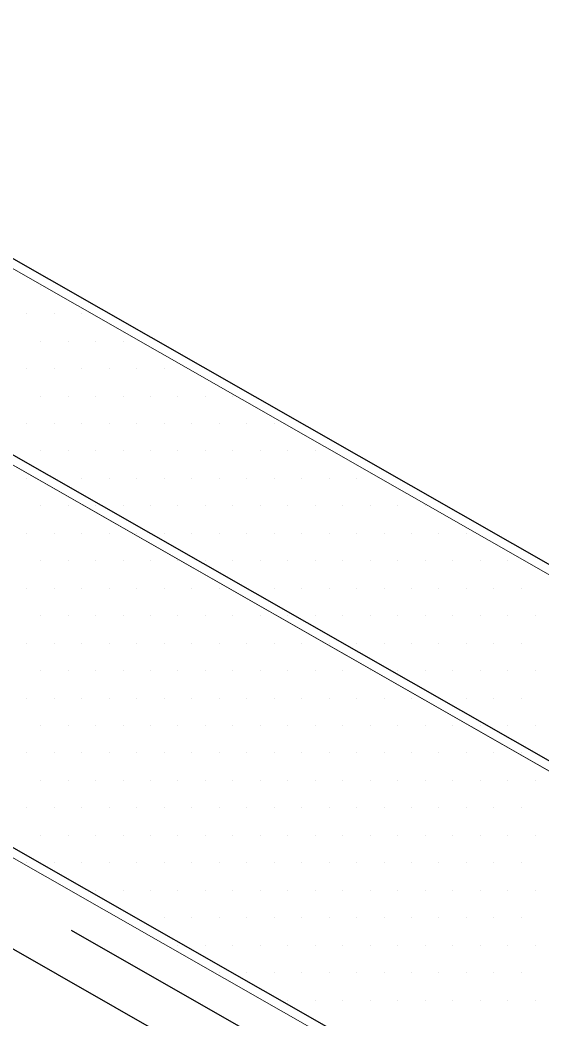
# Model space of a CAD drawing. Extents: x -1140 to 5605, y -816 to 2382.
# Drawn here: x -546.76 to -521.1, y 335.73 to 384.86 of the extents above; entities that cross this region are included whole.
import ezdxf

# ---------------------------------------------------------------- set-up
doc = ezdxf.new("R2010")
doc.units = 0
doc.header["$MEASUREMENT"] = 0
doc.linetypes.add('AI-Linetype-54', pattern=[27.008151, 18.005434, -9.002717])
for name, color, linetype, lineweight in [('.ATI-HATCH', 7, 'Continuous', 0), ('G-ANNO-TTLB', 7, 'Continuous', 0), ('TYVEK', 7, 'Continuous', 0)]:
    doc.layers.add(name, color=color, linetype=linetype, lineweight=lineweight)

# ---------------------------------------------------------------- blocks, each defined once
blk = doc.blocks.new('Block_22')
at = {"layer": '.ATI-HATCH'}
for points, knots in [([(-564.177, 382.372), (-564.177, 382.372), (-572.578, 377.512), (-572.578, 377.512), (-572.578, 377.512), (-500.137, 336.146), (-500.137, 336.146), (-500.137, 336.146), (-499.417, 345.393), (-499.417, 345.393), (-499.417, 345.393), (-564.177, 382.372), (-564.177, 382.372)], [0, 0, 0, 0, 1, 1, 1, 2, 2, 2, 3, 3, 3, 4, 4, 4, 4]), ([(-572.578, 377.512), (-572.578, 377.512), (-580.979, 372.652), (-580.979, 372.652), (-580.979, 372.652), (-589.38, 367.791), (-589.38, 367.791), (-589.38, 367.791), (-454.944, 291.025), (-454.944, 291.025), (-454.944, 291.025), (-438.142, 300.746), (-438.142, 300.746), (-438.142, 300.746), (-572.578, 377.512), (-572.578, 377.512)], [0, 0, 0, 0, 1, 1, 1, 2, 2, 2, 3, 3, 3, 4, 4, 4, 5, 5, 5, 5])]:
    blk.add_open_spline(points, degree=3, knots=knots, dxfattribs=at)
at = {"layer": '.ATI-HATCH', "color": 8, "lineweight": 0, "true_color": 0x808080}
for points in [[(-545.747, 371.768), (-545.747, 371.768), (-545.747, 371.768), (-545.747, 371.768)], [(-546.422, 370.418), (-546.422, 370.418), (-546.422, 370.418), (-546.422, 370.418)], [(-545.071, 370.418), (-545.071, 370.418), (-545.071, 370.418), (-545.071, 370.418)], [(-543.721, 370.418), (-543.721, 370.418), (-543.721, 370.418), (-543.721, 370.418)], [(-545.747, 369.067), (-545.747, 369.067), (-545.747, 369.067), (-545.747, 369.067)], [(-544.396, 369.067), (-544.396, 369.067), (-544.396, 369.067), (-544.396, 369.067)], [(-543.046, 369.067), (-543.046, 369.067), (-543.046, 369.067), (-543.046, 369.067)], [(-541.695, 369.067), (-541.695, 369.067), (-541.695, 369.067), (-541.695, 369.067)], [(-546.422, 367.717), (-546.422, 367.717), (-546.422, 367.717), (-546.422, 367.717)], [(-545.071, 367.717), (-545.071, 367.717), (-545.071, 367.717), (-545.071, 367.717)], [(-543.721, 367.717), (-543.721, 367.717), (-543.721, 367.717), (-543.721, 367.717)], [(-542.371, 367.717), (-542.371, 367.717), (-542.371, 367.717), (-542.371, 367.717)], [(-541.02, 367.717), (-541.02, 367.717), (-541.02, 367.717), (-541.02, 367.717)], [(-539.67, 367.717), (-539.67, 367.717), (-539.67, 367.717), (-539.67, 367.717)], [(-545.747, 366.366), (-545.747, 366.366), (-545.747, 366.366), (-545.747, 366.366)], [(-544.396, 366.366), (-544.396, 366.366), (-544.396, 366.366), (-544.396, 366.366)], [(-543.046, 366.366), (-543.046, 366.366), (-543.046, 366.366), (-543.046, 366.366)], [(-541.695, 366.366), (-541.695, 366.366), (-541.695, 366.366), (-541.695, 366.366)], [(-540.345, 366.366), (-540.345, 366.366), (-540.345, 366.366), (-540.345, 366.366)], [(-538.995, 366.366), (-538.995, 366.366), (-538.995, 366.366), (-538.995, 366.366)], [(-537.644, 366.366), (-537.644, 366.366), (-537.644, 366.366), (-537.644, 366.366)], [(-536.294, 366.366), (-536.294, 366.366), (-536.294, 366.366), (-536.294, 366.366)], [(-546.422, 365.016), (-546.422, 365.016), (-546.422, 365.016), (-546.422, 365.016)], [(-545.071, 365.016), (-545.071, 365.016), (-545.071, 365.016), (-545.071, 365.016)], [(-543.721, 365.016), (-543.721, 365.016), (-543.721, 365.016), (-543.721, 365.016)], [(-542.371, 365.016), (-542.371, 365.016), (-542.371, 365.016), (-542.371, 365.016)], [(-541.02, 365.016), (-541.02, 365.016), (-541.02, 365.016), (-541.02, 365.016)], [(-539.67, 365.016), (-539.67, 365.016), (-539.67, 365.016), (-539.67, 365.016)], [(-538.319, 365.016), (-538.319, 365.016), (-538.319, 365.016), (-538.319, 365.016)], [(-536.969, 365.016), (-536.969, 365.016), (-536.969, 365.016), (-536.969, 365.016)], [(-535.619, 365.016), (-535.619, 365.016), (-535.619, 365.016), (-535.619, 365.016)], [(-534.268, 365.016), (-534.268, 365.016), (-534.268, 365.016), (-534.268, 365.016)], [(-545.747, 363.666), (-545.747, 363.666), (-545.747, 363.666), (-545.747, 363.666)], [(-544.396, 363.666), (-544.396, 363.666), (-544.396, 363.666), (-544.396, 363.666)], [(-543.046, 363.666), (-543.046, 363.666), (-543.046, 363.666), (-543.046, 363.666)], [(-541.695, 363.666), (-541.695, 363.666), (-541.695, 363.666), (-541.695, 363.666)], [(-540.345, 363.666), (-540.345, 363.666), (-540.345, 363.666), (-540.345, 363.666)], [(-538.995, 363.666), (-538.995, 363.666), (-538.995, 363.666), (-538.995, 363.666)], [(-537.644, 363.666), (-537.644, 363.666), (-537.644, 363.666), (-537.644, 363.666)], [(-536.294, 363.666), (-536.294, 363.666), (-536.294, 363.666), (-536.294, 363.666)], [(-534.943, 363.666), (-534.943, 363.666), (-534.943, 363.666), (-534.943, 363.666)], [(-533.593, 363.666), (-533.593, 363.666), (-533.593, 363.666), (-533.593, 363.666)], [(-532.243, 363.666), (-532.243, 363.666), (-532.243, 363.666), (-532.243, 363.666)], [(-546.422, 362.315), (-546.422, 362.315), (-546.422, 362.315), (-546.422, 362.315)], [(-545.071, 362.315), (-545.071, 362.315), (-545.071, 362.315), (-545.071, 362.315)], [(-543.721, 362.315), (-543.721, 362.315), (-543.721, 362.315), (-543.721, 362.315)], [(-542.371, 362.315), (-542.371, 362.315), (-542.371, 362.315), (-542.371, 362.315)], [(-541.02, 362.315), (-541.02, 362.315), (-541.02, 362.315), (-541.02, 362.315)], [(-539.67, 362.315), (-539.67, 362.315), (-539.67, 362.315), (-539.67, 362.315)], [(-538.319, 362.315), (-538.319, 362.315), (-538.319, 362.315), (-538.319, 362.315)], [(-536.969, 362.315), (-536.969, 362.315), (-536.969, 362.315), (-536.969, 362.315)], [(-535.619, 362.315), (-535.619, 362.315), (-535.619, 362.315), (-535.619, 362.315)], [(-534.268, 362.315), (-534.268, 362.315), (-534.268, 362.315), (-534.268, 362.315)], [(-532.918, 362.315), (-532.918, 362.315), (-532.918, 362.315), (-532.918, 362.315)], [(-531.567, 362.315), (-531.567, 362.315), (-531.567, 362.315), (-531.567, 362.315)], [(-530.217, 362.315), (-530.217, 362.315), (-530.217, 362.315), (-530.217, 362.315)], [(-545.747, 360.965), (-545.747, 360.965), (-545.747, 360.965), (-545.747, 360.965)], [(-544.396, 360.965), (-544.396, 360.965), (-544.396, 360.965), (-544.396, 360.965)], [(-543.046, 360.965), (-543.046, 360.965), (-543.046, 360.965), (-543.046, 360.965)], [(-541.695, 360.965), (-541.695, 360.965), (-541.695, 360.965), (-541.695, 360.965)], [(-540.345, 360.965), (-540.345, 360.965), (-540.345, 360.965), (-540.345, 360.965)], [(-538.995, 360.965), (-538.995, 360.965), (-538.995, 360.965), (-538.995, 360.965)], [(-537.644, 360.965), (-537.644, 360.965), (-537.644, 360.965), (-537.644, 360.965)], [(-536.294, 360.965), (-536.294, 360.965), (-536.294, 360.965), (-536.294, 360.965)], [(-534.943, 360.965), (-534.943, 360.965), (-534.943, 360.965), (-534.943, 360.965)], [(-533.593, 360.965), (-533.593, 360.965), (-533.593, 360.965), (-533.593, 360.965)], [(-532.243, 360.965), (-532.243, 360.965), (-532.243, 360.965), (-532.243, 360.965)], [(-530.892, 360.965), (-530.892, 360.965), (-530.892, 360.965), (-530.892, 360.965)], [(-529.542, 360.965), (-529.542, 360.965), (-529.542, 360.965), (-529.542, 360.965)], [(-528.191, 360.965), (-528.191, 360.965), (-528.191, 360.965), (-528.191, 360.965)], [(-526.841, 360.965), (-526.841, 360.965), (-526.841, 360.965), (-526.841, 360.965)], [(-546.422, 359.614), (-546.422, 359.614), (-546.422, 359.614), (-546.422, 359.614)], [(-545.071, 359.614), (-545.071, 359.614), (-545.071, 359.614), (-545.071, 359.614)], [(-543.721, 359.614), (-543.721, 359.614), (-543.721, 359.614), (-543.721, 359.614)], [(-542.371, 359.614), (-542.371, 359.614), (-542.371, 359.614), (-542.371, 359.614)], [(-541.02, 359.614), (-541.02, 359.614), (-541.02, 359.614), (-541.02, 359.614)], [(-539.67, 359.614), (-539.67, 359.614), (-539.67, 359.614), (-539.67, 359.614)], [(-538.319, 359.614), (-538.319, 359.614), (-538.319, 359.614), (-538.319, 359.614)], [(-536.969, 359.614), (-536.969, 359.614), (-536.969, 359.614), (-536.969, 359.614)], [(-535.619, 359.614), (-535.619, 359.614), (-535.619, 359.614), (-535.619, 359.614)], [(-534.268, 359.614), (-534.268, 359.614), (-534.268, 359.614), (-534.268, 359.614)], [(-532.918, 359.614), (-532.918, 359.614), (-532.918, 359.614), (-532.918, 359.614)], [(-531.567, 359.614), (-531.567, 359.614), (-531.567, 359.614), (-531.567, 359.614)], [(-530.217, 359.614), (-530.217, 359.614), (-530.217, 359.614), (-530.217, 359.614)], [(-528.867, 359.614), (-528.867, 359.614), (-528.867, 359.614), (-528.867, 359.614)], [(-527.516, 359.614), (-527.516, 359.614), (-527.516, 359.614), (-527.516, 359.614)], [(-526.166, 359.614), (-526.166, 359.614), (-526.166, 359.614), (-526.166, 359.614)], [(-524.815, 359.614), (-524.815, 359.614), (-524.815, 359.614), (-524.815, 359.614)], [(-545.747, 358.264), (-545.747, 358.264), (-545.747, 358.264), (-545.747, 358.264)], [(-544.396, 358.264), (-544.396, 358.264), (-544.396, 358.264), (-544.396, 358.264)], [(-543.046, 358.264), (-543.046, 358.264), (-543.046, 358.264), (-543.046, 358.264)], [(-541.695, 358.264), (-541.695, 358.264), (-541.695, 358.264), (-541.695, 358.264)], [(-540.345, 358.264), (-540.345, 358.264), (-540.345, 358.264), (-540.345, 358.264)], [(-538.995, 358.264), (-538.995, 358.264), (-538.995, 358.264), (-538.995, 358.264)], [(-537.644, 358.264), (-537.644, 358.264), (-537.644, 358.264), (-537.644, 358.264)], [(-536.294, 358.264), (-536.294, 358.264), (-536.294, 358.264), (-536.294, 358.264)], [(-534.943, 358.264), (-534.943, 358.264), (-534.943, 358.264), (-534.943, 358.264)], [(-533.593, 358.264), (-533.593, 358.264), (-533.593, 358.264), (-533.593, 358.264)], [(-532.243, 358.264), (-532.243, 358.264), (-532.243, 358.264), (-532.243, 358.264)], [(-530.892, 358.264), (-530.892, 358.264), (-530.892, 358.264), (-530.892, 358.264)], [(-529.542, 358.264), (-529.542, 358.264), (-529.542, 358.264), (-529.542, 358.264)], [(-528.191, 358.264), (-528.191, 358.264), (-528.191, 358.264), (-528.191, 358.264)], [(-526.841, 358.264), (-526.841, 358.264), (-526.841, 358.264), (-526.841, 358.264)], [(-525.49, 358.264), (-525.49, 358.264), (-525.49, 358.264), (-525.49, 358.264)], [(-524.14, 358.264), (-524.14, 358.264), (-524.14, 358.264), (-524.14, 358.264)], [(-522.79, 358.264), (-522.79, 358.264), (-522.79, 358.264), (-522.79, 358.264)], [(-546.422, 356.914), (-546.422, 356.914), (-546.422, 356.914), (-546.422, 356.914)], [(-545.071, 356.914), (-545.071, 356.914), (-545.071, 356.914), (-545.071, 356.914)], [(-543.721, 356.914), (-543.721, 356.914), (-543.721, 356.914), (-543.721, 356.914)], [(-542.371, 356.914), (-542.371, 356.914), (-542.371, 356.914), (-542.371, 356.914)], [(-541.02, 356.914), (-541.02, 356.914), (-541.02, 356.914), (-541.02, 356.914)], [(-539.67, 356.914), (-539.67, 356.914), (-539.67, 356.914), (-539.67, 356.914)], [(-538.319, 356.914), (-538.319, 356.914), (-538.319, 356.914), (-538.319, 356.914)], [(-536.969, 356.914), (-536.969, 356.914), (-536.969, 356.914), (-536.969, 356.914)], [(-535.619, 356.914), (-535.619, 356.914), (-535.619, 356.914), (-535.619, 356.914)], [(-534.268, 356.914), (-534.268, 356.914), (-534.268, 356.914), (-534.268, 356.914)], [(-532.918, 356.914), (-532.918, 356.914), (-532.918, 356.914), (-532.918, 356.914)], [(-531.567, 356.914), (-531.567, 356.914), (-531.567, 356.914), (-531.567, 356.914)], [(-530.217, 356.914), (-530.217, 356.914), (-530.217, 356.914), (-530.217, 356.914)], [(-528.867, 356.914), (-528.867, 356.914), (-528.867, 356.914), (-528.867, 356.914)], [(-527.516, 356.914), (-527.516, 356.914), (-527.516, 356.914), (-527.516, 356.914)], [(-526.166, 356.914), (-526.166, 356.914), (-526.166, 356.914), (-526.166, 356.914)], [(-524.815, 356.914), (-524.815, 356.914), (-524.815, 356.914), (-524.815, 356.914)], [(-523.465, 356.914), (-523.465, 356.914), (-523.465, 356.914), (-523.465, 356.914)], [(-522.114, 356.914), (-522.114, 356.914), (-522.114, 356.914), (-522.114, 356.914)], [(-545.747, 355.563), (-545.747, 355.563), (-545.747, 355.563), (-545.747, 355.563)], [(-544.396, 355.563), (-544.396, 355.563), (-544.396, 355.563), (-544.396, 355.563)], [(-543.046, 355.563), (-543.046, 355.563), (-543.046, 355.563), (-543.046, 355.563)], [(-541.695, 355.563), (-541.695, 355.563), (-541.695, 355.563), (-541.695, 355.563)], [(-540.345, 355.563), (-540.345, 355.563), (-540.345, 355.563), (-540.345, 355.563)], [(-538.995, 355.563), (-538.995, 355.563), (-538.995, 355.563), (-538.995, 355.563)], [(-537.644, 355.563), (-537.644, 355.563), (-537.644, 355.563), (-537.644, 355.563)], [(-536.294, 355.563), (-536.294, 355.563), (-536.294, 355.563), (-536.294, 355.563)], [(-534.943, 355.563), (-534.943, 355.563), (-534.943, 355.563), (-534.943, 355.563)], [(-533.593, 355.563), (-533.593, 355.563), (-533.593, 355.563), (-533.593, 355.563)], [(-532.243, 355.563), (-532.243, 355.563), (-532.243, 355.563), (-532.243, 355.563)], [(-530.892, 355.563), (-530.892, 355.563), (-530.892, 355.563), (-530.892, 355.563)], [(-529.542, 355.563), (-529.542, 355.563), (-529.542, 355.563), (-529.542, 355.563)], [(-528.191, 355.563), (-528.191, 355.563), (-528.191, 355.563), (-528.191, 355.563)], [(-526.841, 355.563), (-526.841, 355.563), (-526.841, 355.563), (-526.841, 355.563)], [(-525.49, 355.563), (-525.49, 355.563), (-525.49, 355.563), (-525.49, 355.563)], [(-524.14, 355.563), (-524.14, 355.563), (-524.14, 355.563), (-524.14, 355.563)], [(-522.79, 355.563), (-522.79, 355.563), (-522.79, 355.563), (-522.79, 355.563)], [(-521.439, 355.563), (-521.439, 355.563), (-521.439, 355.563), (-521.439, 355.563)], [(-546.422, 354.213), (-546.422, 354.213), (-546.422, 354.213), (-546.422, 354.213)], [(-545.071, 354.213), (-545.071, 354.213), (-545.071, 354.213), (-545.071, 354.213)], [(-543.721, 354.213), (-543.721, 354.213), (-543.721, 354.213), (-543.721, 354.213)], [(-542.371, 354.213), (-542.371, 354.213), (-542.371, 354.213), (-542.371, 354.213)], [(-541.02, 354.213), (-541.02, 354.213), (-541.02, 354.213), (-541.02, 354.213)], [(-539.67, 354.213), (-539.67, 354.213), (-539.67, 354.213), (-539.67, 354.213)], [(-538.319, 354.213), (-538.319, 354.213), (-538.319, 354.213), (-538.319, 354.213)], [(-536.969, 354.213), (-536.969, 354.213), (-536.969, 354.213), (-536.969, 354.213)], [(-535.619, 354.213), (-535.619, 354.213), (-535.619, 354.213), (-535.619, 354.213)], [(-534.268, 354.213), (-534.268, 354.213), (-534.268, 354.213), (-534.268, 354.213)], [(-532.918, 354.213), (-532.918, 354.213), (-532.918, 354.213), (-532.918, 354.213)], [(-531.567, 354.213), (-531.567, 354.213), (-531.567, 354.213), (-531.567, 354.213)], [(-530.217, 354.213), (-530.217, 354.213), (-530.217, 354.213), (-530.217, 354.213)], [(-528.867, 354.213), (-528.867, 354.213), (-528.867, 354.213), (-528.867, 354.213)], [(-527.516, 354.213), (-527.516, 354.213), (-527.516, 354.213), (-527.516, 354.213)], [(-526.166, 354.213), (-526.166, 354.213), (-526.166, 354.213), (-526.166, 354.213)], [(-524.815, 354.213), (-524.815, 354.213), (-524.815, 354.213), (-524.815, 354.213)], [(-523.465, 354.213), (-523.465, 354.213), (-523.465, 354.213), (-523.465, 354.213)], [(-522.114, 354.213), (-522.114, 354.213), (-522.114, 354.213), (-522.114, 354.213)], [(-545.747, 352.862), (-545.747, 352.862), (-545.747, 352.862), (-545.747, 352.862)], [(-544.396, 352.862), (-544.396, 352.862), (-544.396, 352.862), (-544.396, 352.862)], [(-543.046, 352.862), (-543.046, 352.862), (-543.046, 352.862), (-543.046, 352.862)], [(-541.695, 352.862), (-541.695, 352.862), (-541.695, 352.862), (-541.695, 352.862)], [(-540.345, 352.862), (-540.345, 352.862), (-540.345, 352.862), (-540.345, 352.862)], [(-538.995, 352.862), (-538.995, 352.862), (-538.995, 352.862), (-538.995, 352.862)], [(-537.644, 352.862), (-537.644, 352.862), (-537.644, 352.862), (-537.644, 352.862)], [(-536.294, 352.862), (-536.294, 352.862), (-536.294, 352.862), (-536.294, 352.862)], [(-534.943, 352.862), (-534.943, 352.862), (-534.943, 352.862), (-534.943, 352.862)], [(-533.593, 352.862), (-533.593, 352.862), (-533.593, 352.862), (-533.593, 352.862)], [(-532.243, 352.862), (-532.243, 352.862), (-532.243, 352.862), (-532.243, 352.862)], [(-530.892, 352.862), (-530.892, 352.862), (-530.892, 352.862), (-530.892, 352.862)], [(-529.542, 352.862), (-529.542, 352.862), (-529.542, 352.862), (-529.542, 352.862)], [(-528.191, 352.862), (-528.191, 352.862), (-528.191, 352.862), (-528.191, 352.862)], [(-526.841, 352.862), (-526.841, 352.862), (-526.841, 352.862), (-526.841, 352.862)], [(-525.49, 352.862), (-525.49, 352.862), (-525.49, 352.862), (-525.49, 352.862)], [(-524.14, 352.862), (-524.14, 352.862), (-524.14, 352.862), (-524.14, 352.862)], [(-522.79, 352.862), (-522.79, 352.862), (-522.79, 352.862), (-522.79, 352.862)], [(-521.439, 352.862), (-521.439, 352.862), (-521.439, 352.862), (-521.439, 352.862)], [(-546.422, 351.512), (-546.422, 351.512), (-546.422, 351.512), (-546.422, 351.512)], [(-545.071, 351.512), (-545.071, 351.512), (-545.071, 351.512), (-545.071, 351.512)], [(-543.721, 351.512), (-543.721, 351.512), (-543.721, 351.512), (-543.721, 351.512)], [(-542.371, 351.512), (-542.371, 351.512), (-542.371, 351.512), (-542.371, 351.512)], [(-541.02, 351.512), (-541.02, 351.512), (-541.02, 351.512), (-541.02, 351.512)], [(-539.67, 351.512), (-539.67, 351.512), (-539.67, 351.512), (-539.67, 351.512)], [(-538.319, 351.512), (-538.319, 351.512), (-538.319, 351.512), (-538.319, 351.512)], [(-536.969, 351.512), (-536.969, 351.512), (-536.969, 351.512), (-536.969, 351.512)], [(-535.619, 351.512), (-535.619, 351.512), (-535.619, 351.512), (-535.619, 351.512)], [(-534.268, 351.512), (-534.268, 351.512), (-534.268, 351.512), (-534.268, 351.512)], [(-532.918, 351.512), (-532.918, 351.512), (-532.918, 351.512), (-532.918, 351.512)], [(-531.567, 351.512), (-531.567, 351.512), (-531.567, 351.512), (-531.567, 351.512)], [(-530.217, 351.512), (-530.217, 351.512), (-530.217, 351.512), (-530.217, 351.512)], [(-528.867, 351.512), (-528.867, 351.512), (-528.867, 351.512), (-528.867, 351.512)], [(-527.516, 351.512), (-527.516, 351.512), (-527.516, 351.512), (-527.516, 351.512)], [(-526.166, 351.512), (-526.166, 351.512), (-526.166, 351.512), (-526.166, 351.512)], [(-524.815, 351.512), (-524.815, 351.512), (-524.815, 351.512), (-524.815, 351.512)], [(-523.465, 351.512), (-523.465, 351.512), (-523.465, 351.512), (-523.465, 351.512)], [(-522.114, 351.512), (-522.114, 351.512), (-522.114, 351.512), (-522.114, 351.512)], [(-545.747, 350.162), (-545.747, 350.162), (-545.747, 350.162), (-545.747, 350.162)], [(-544.396, 350.162), (-544.396, 350.162), (-544.396, 350.162), (-544.396, 350.162)], [(-543.046, 350.162), (-543.046, 350.162), (-543.046, 350.162), (-543.046, 350.162)], [(-541.695, 350.162), (-541.695, 350.162), (-541.695, 350.162), (-541.695, 350.162)], [(-540.345, 350.162), (-540.345, 350.162), (-540.345, 350.162), (-540.345, 350.162)], [(-538.995, 350.162), (-538.995, 350.162), (-538.995, 350.162), (-538.995, 350.162)], [(-537.644, 350.162), (-537.644, 350.162), (-537.644, 350.162), (-537.644, 350.162)], [(-536.294, 350.162), (-536.294, 350.162), (-536.294, 350.162), (-536.294, 350.162)], [(-534.943, 350.162), (-534.943, 350.162), (-534.943, 350.162), (-534.943, 350.162)], [(-533.593, 350.162), (-533.593, 350.162), (-533.593, 350.162), (-533.593, 350.162)], [(-532.243, 350.162), (-532.243, 350.162), (-532.243, 350.162), (-532.243, 350.162)], [(-530.892, 350.162), (-530.892, 350.162), (-530.892, 350.162), (-530.892, 350.162)], [(-529.542, 350.162), (-529.542, 350.162), (-529.542, 350.162), (-529.542, 350.162)], [(-528.191, 350.162), (-528.191, 350.162), (-528.191, 350.162), (-528.191, 350.162)], [(-526.841, 350.162), (-526.841, 350.162), (-526.841, 350.162), (-526.841, 350.162)], [(-525.49, 350.162), (-525.49, 350.162), (-525.49, 350.162), (-525.49, 350.162)], [(-524.14, 350.162), (-524.14, 350.162), (-524.14, 350.162), (-524.14, 350.162)], [(-522.79, 350.162), (-522.79, 350.162), (-522.79, 350.162), (-522.79, 350.162)], [(-521.439, 350.162), (-521.439, 350.162), (-521.439, 350.162), (-521.439, 350.162)], [(-546.422, 348.811), (-546.422, 348.811), (-546.422, 348.811), (-546.422, 348.811)], [(-545.071, 348.811), (-545.071, 348.811), (-545.071, 348.811), (-545.071, 348.811)], [(-543.721, 348.811), (-543.721, 348.811), (-543.721, 348.811), (-543.721, 348.811)], [(-542.371, 348.811), (-542.371, 348.811), (-542.371, 348.811), (-542.371, 348.811)], [(-541.02, 348.811), (-541.02, 348.811), (-541.02, 348.811), (-541.02, 348.811)], [(-539.67, 348.811), (-539.67, 348.811), (-539.67, 348.811), (-539.67, 348.811)], [(-538.319, 348.811), (-538.319, 348.811), (-538.319, 348.811), (-538.319, 348.811)], [(-536.969, 348.811), (-536.969, 348.811), (-536.969, 348.811), (-536.969, 348.811)], [(-535.619, 348.811), (-535.619, 348.811), (-535.619, 348.811), (-535.619, 348.811)], [(-534.268, 348.811), (-534.268, 348.811), (-534.268, 348.811), (-534.268, 348.811)], [(-532.918, 348.811), (-532.918, 348.811), (-532.918, 348.811), (-532.918, 348.811)], [(-531.567, 348.811), (-531.567, 348.811), (-531.567, 348.811), (-531.567, 348.811)], [(-530.217, 348.811), (-530.217, 348.811), (-530.217, 348.811), (-530.217, 348.811)], [(-528.867, 348.811), (-528.867, 348.811), (-528.867, 348.811), (-528.867, 348.811)], [(-527.516, 348.811), (-527.516, 348.811), (-527.516, 348.811), (-527.516, 348.811)], [(-526.166, 348.811), (-526.166, 348.811), (-526.166, 348.811), (-526.166, 348.811)], [(-524.815, 348.811), (-524.815, 348.811), (-524.815, 348.811), (-524.815, 348.811)], [(-523.465, 348.811), (-523.465, 348.811), (-523.465, 348.811), (-523.465, 348.811)], [(-522.114, 348.811), (-522.114, 348.811), (-522.114, 348.811), (-522.114, 348.811)], [(-545.747, 347.461), (-545.747, 347.461), (-545.747, 347.461), (-545.747, 347.461)], [(-544.396, 347.461), (-544.396, 347.461), (-544.396, 347.461), (-544.396, 347.461)], [(-543.046, 347.461), (-543.046, 347.461), (-543.046, 347.461), (-543.046, 347.461)], [(-541.695, 347.461), (-541.695, 347.461), (-541.695, 347.461), (-541.695, 347.461)], [(-540.345, 347.461), (-540.345, 347.461), (-540.345, 347.461), (-540.345, 347.461)], [(-538.995, 347.461), (-538.995, 347.461), (-538.995, 347.461), (-538.995, 347.461)], [(-537.644, 347.461), (-537.644, 347.461), (-537.644, 347.461), (-537.644, 347.461)], [(-536.294, 347.461), (-536.294, 347.461), (-536.294, 347.461), (-536.294, 347.461)], [(-534.943, 347.461), (-534.943, 347.461), (-534.943, 347.461), (-534.943, 347.461)], [(-533.593, 347.461), (-533.593, 347.461), (-533.593, 347.461), (-533.593, 347.461)], [(-532.243, 347.461), (-532.243, 347.461), (-532.243, 347.461), (-532.243, 347.461)], [(-530.892, 347.461), (-530.892, 347.461), (-530.892, 347.461), (-530.892, 347.461)], [(-529.542, 347.461), (-529.542, 347.461), (-529.542, 347.461), (-529.542, 347.461)], [(-528.191, 347.461), (-528.191, 347.461), (-528.191, 347.461), (-528.191, 347.461)], [(-526.841, 347.461), (-526.841, 347.461), (-526.841, 347.461), (-526.841, 347.461)], [(-525.49, 347.461), (-525.49, 347.461), (-525.49, 347.461), (-525.49, 347.461)], [(-524.14, 347.461), (-524.14, 347.461), (-524.14, 347.461), (-524.14, 347.461)], [(-522.79, 347.461), (-522.79, 347.461), (-522.79, 347.461), (-522.79, 347.461)], [(-521.439, 347.461), (-521.439, 347.461), (-521.439, 347.461), (-521.439, 347.461)], [(-546.422, 346.11), (-546.422, 346.11), (-546.422, 346.11), (-546.422, 346.11)], [(-545.071, 346.11), (-545.071, 346.11), (-545.071, 346.11), (-545.071, 346.11)], [(-543.721, 346.11), (-543.721, 346.11), (-543.721, 346.11), (-543.721, 346.11)], [(-542.371, 346.11), (-542.371, 346.11), (-542.371, 346.11), (-542.371, 346.11)], [(-541.02, 346.11), (-541.02, 346.11), (-541.02, 346.11), (-541.02, 346.11)], [(-539.67, 346.11), (-539.67, 346.11), (-539.67, 346.11), (-539.67, 346.11)], [(-538.319, 346.11), (-538.319, 346.11), (-538.319, 346.11), (-538.319, 346.11)], [(-536.969, 346.11), (-536.969, 346.11), (-536.969, 346.11), (-536.969, 346.11)], [(-535.619, 346.11), (-535.619, 346.11), (-535.619, 346.11), (-535.619, 346.11)], [(-534.268, 346.11), (-534.268, 346.11), (-534.268, 346.11), (-534.268, 346.11)], [(-532.918, 346.11), (-532.918, 346.11), (-532.918, 346.11), (-532.918, 346.11)], [(-531.567, 346.11), (-531.567, 346.11), (-531.567, 346.11), (-531.567, 346.11)], [(-530.217, 346.11), (-530.217, 346.11), (-530.217, 346.11), (-530.217, 346.11)], [(-528.867, 346.11), (-528.867, 346.11), (-528.867, 346.11), (-528.867, 346.11)], [(-527.516, 346.11), (-527.516, 346.11), (-527.516, 346.11), (-527.516, 346.11)], [(-526.166, 346.11), (-526.166, 346.11), (-526.166, 346.11), (-526.166, 346.11)], [(-524.815, 346.11), (-524.815, 346.11), (-524.815, 346.11), (-524.815, 346.11)], [(-523.465, 346.11), (-523.465, 346.11), (-523.465, 346.11), (-523.465, 346.11)], [(-522.114, 346.11), (-522.114, 346.11), (-522.114, 346.11), (-522.114, 346.11)], [(-545.747, 344.76), (-545.747, 344.76), (-545.747, 344.76), (-545.747, 344.76)], [(-544.396, 344.76), (-544.396, 344.76), (-544.396, 344.76), (-544.396, 344.76)], [(-543.046, 344.76), (-543.046, 344.76), (-543.046, 344.76), (-543.046, 344.76)], [(-541.695, 344.76), (-541.695, 344.76), (-541.695, 344.76), (-541.695, 344.76)], [(-540.345, 344.76), (-540.345, 344.76), (-540.345, 344.76), (-540.345, 344.76)], [(-538.995, 344.76), (-538.995, 344.76), (-538.995, 344.76), (-538.995, 344.76)], [(-537.644, 344.76), (-537.644, 344.76), (-537.644, 344.76), (-537.644, 344.76)], [(-536.294, 344.76), (-536.294, 344.76), (-536.294, 344.76), (-536.294, 344.76)], [(-534.943, 344.76), (-534.943, 344.76), (-534.943, 344.76), (-534.943, 344.76)], [(-533.593, 344.76), (-533.593, 344.76), (-533.593, 344.76), (-533.593, 344.76)], [(-532.243, 344.76), (-532.243, 344.76), (-532.243, 344.76), (-532.243, 344.76)], [(-530.892, 344.76), (-530.892, 344.76), (-530.892, 344.76), (-530.892, 344.76)], [(-529.542, 344.76), (-529.542, 344.76), (-529.542, 344.76), (-529.542, 344.76)], [(-528.191, 344.76), (-528.191, 344.76), (-528.191, 344.76), (-528.191, 344.76)], [(-526.841, 344.76), (-526.841, 344.76), (-526.841, 344.76), (-526.841, 344.76)], [(-525.49, 344.76), (-525.49, 344.76), (-525.49, 344.76), (-525.49, 344.76)], [(-524.14, 344.76), (-524.14, 344.76), (-524.14, 344.76), (-524.14, 344.76)], [(-522.79, 344.76), (-522.79, 344.76), (-522.79, 344.76), (-522.79, 344.76)], [(-521.439, 344.76), (-521.439, 344.76), (-521.439, 344.76), (-521.439, 344.76)], [(-546.422, 343.41), (-546.422, 343.41), (-546.422, 343.41), (-546.422, 343.41)], [(-545.071, 343.41), (-545.071, 343.41), (-545.071, 343.41), (-545.071, 343.41)], [(-543.721, 343.41), (-543.721, 343.41), (-543.721, 343.41), (-543.721, 343.41)], [(-542.371, 343.41), (-542.371, 343.41), (-542.371, 343.41), (-542.371, 343.41)], [(-541.02, 343.41), (-541.02, 343.41), (-541.02, 343.41), (-541.02, 343.41)], [(-539.67, 343.41), (-539.67, 343.41), (-539.67, 343.41), (-539.67, 343.41)], [(-538.319, 343.41), (-538.319, 343.41), (-538.319, 343.41), (-538.319, 343.41)], [(-536.969, 343.41), (-536.969, 343.41), (-536.969, 343.41), (-536.969, 343.41)], [(-535.619, 343.41), (-535.619, 343.41), (-535.619, 343.41), (-535.619, 343.41)], [(-534.268, 343.41), (-534.268, 343.41), (-534.268, 343.41), (-534.268, 343.41)], [(-532.918, 343.41), (-532.918, 343.41), (-532.918, 343.41), (-532.918, 343.41)], [(-531.567, 343.41), (-531.567, 343.41), (-531.567, 343.41), (-531.567, 343.41)], [(-530.217, 343.41), (-530.217, 343.41), (-530.217, 343.41), (-530.217, 343.41)], [(-528.867, 343.41), (-528.867, 343.41), (-528.867, 343.41), (-528.867, 343.41)], [(-527.516, 343.41), (-527.516, 343.41), (-527.516, 343.41), (-527.516, 343.41)], [(-526.166, 343.41), (-526.166, 343.41), (-526.166, 343.41), (-526.166, 343.41)], [(-524.815, 343.41), (-524.815, 343.41), (-524.815, 343.41), (-524.815, 343.41)], [(-523.465, 343.41), (-523.465, 343.41), (-523.465, 343.41), (-523.465, 343.41)], [(-522.114, 343.41), (-522.114, 343.41), (-522.114, 343.41), (-522.114, 343.41)], [(-543.046, 342.059), (-543.046, 342.059), (-543.046, 342.059), (-543.046, 342.059)], [(-541.695, 342.059), (-541.695, 342.059), (-541.695, 342.059), (-541.695, 342.059)], [(-540.345, 342.059), (-540.345, 342.059), (-540.345, 342.059), (-540.345, 342.059)], [(-538.995, 342.059), (-538.995, 342.059), (-538.995, 342.059), (-538.995, 342.059)], [(-537.644, 342.059), (-537.644, 342.059), (-537.644, 342.059), (-537.644, 342.059)], [(-536.294, 342.059), (-536.294, 342.059), (-536.294, 342.059), (-536.294, 342.059)], [(-534.943, 342.059), (-534.943, 342.059), (-534.943, 342.059), (-534.943, 342.059)], [(-533.593, 342.059), (-533.593, 342.059), (-533.593, 342.059), (-533.593, 342.059)], [(-532.243, 342.059), (-532.243, 342.059), (-532.243, 342.059), (-532.243, 342.059)], [(-530.892, 342.059), (-530.892, 342.059), (-530.892, 342.059), (-530.892, 342.059)], [(-529.542, 342.059), (-529.542, 342.059), (-529.542, 342.059), (-529.542, 342.059)], [(-528.191, 342.059), (-528.191, 342.059), (-528.191, 342.059), (-528.191, 342.059)], [(-526.841, 342.059), (-526.841, 342.059), (-526.841, 342.059), (-526.841, 342.059)], [(-525.49, 342.059), (-525.49, 342.059), (-525.49, 342.059), (-525.49, 342.059)], [(-524.14, 342.059), (-524.14, 342.059), (-524.14, 342.059), (-524.14, 342.059)], [(-522.79, 342.059), (-522.79, 342.059), (-522.79, 342.059), (-522.79, 342.059)], [(-521.439, 342.059), (-521.439, 342.059), (-521.439, 342.059), (-521.439, 342.059)], [(-541.02, 340.709), (-541.02, 340.709), (-541.02, 340.709), (-541.02, 340.709)], [(-539.67, 340.709), (-539.67, 340.709), (-539.67, 340.709), (-539.67, 340.709)], [(-538.319, 340.709), (-538.319, 340.709), (-538.319, 340.709), (-538.319, 340.709)], [(-536.969, 340.709), (-536.969, 340.709), (-536.969, 340.709), (-536.969, 340.709)], [(-535.619, 340.709), (-535.619, 340.709), (-535.619, 340.709), (-535.619, 340.709)], [(-534.268, 340.709), (-534.268, 340.709), (-534.268, 340.709), (-534.268, 340.709)], [(-532.918, 340.709), (-532.918, 340.709), (-532.918, 340.709), (-532.918, 340.709)], [(-531.567, 340.709), (-531.567, 340.709), (-531.567, 340.709), (-531.567, 340.709)], [(-530.217, 340.709), (-530.217, 340.709), (-530.217, 340.709), (-530.217, 340.709)], [(-528.867, 340.709), (-528.867, 340.709), (-528.867, 340.709), (-528.867, 340.709)], [(-527.516, 340.709), (-527.516, 340.709), (-527.516, 340.709), (-527.516, 340.709)], [(-526.166, 340.709), (-526.166, 340.709), (-526.166, 340.709), (-526.166, 340.709)], [(-524.815, 340.709), (-524.815, 340.709), (-524.815, 340.709), (-524.815, 340.709)], [(-523.465, 340.709), (-523.465, 340.709), (-523.465, 340.709), (-523.465, 340.709)], [(-522.114, 340.709), (-522.114, 340.709), (-522.114, 340.709), (-522.114, 340.709)], [(-538.995, 339.358), (-538.995, 339.358), (-538.995, 339.358), (-538.995, 339.358)], [(-537.644, 339.358), (-537.644, 339.358), (-537.644, 339.358), (-537.644, 339.358)], [(-536.294, 339.358), (-536.294, 339.358), (-536.294, 339.358), (-536.294, 339.358)], [(-534.943, 339.358), (-534.943, 339.358), (-534.943, 339.358), (-534.943, 339.358)], [(-533.593, 339.358), (-533.593, 339.358), (-533.593, 339.358), (-533.593, 339.358)], [(-532.243, 339.358), (-532.243, 339.358), (-532.243, 339.358), (-532.243, 339.358)], [(-530.892, 339.358), (-530.892, 339.358), (-530.892, 339.358), (-530.892, 339.358)], [(-529.542, 339.358), (-529.542, 339.358), (-529.542, 339.358), (-529.542, 339.358)], [(-528.191, 339.358), (-528.191, 339.358), (-528.191, 339.358), (-528.191, 339.358)], [(-526.841, 339.358), (-526.841, 339.358), (-526.841, 339.358), (-526.841, 339.358)], [(-525.49, 339.358), (-525.49, 339.358), (-525.49, 339.358), (-525.49, 339.358)], [(-524.14, 339.358), (-524.14, 339.358), (-524.14, 339.358), (-524.14, 339.358)], [(-522.79, 339.358), (-522.79, 339.358), (-522.79, 339.358), (-522.79, 339.358)], [(-521.439, 339.358), (-521.439, 339.358), (-521.439, 339.358), (-521.439, 339.358)], [(-536.969, 338.008), (-536.969, 338.008), (-536.969, 338.008), (-536.969, 338.008)], [(-535.619, 338.008), (-535.619, 338.008), (-535.619, 338.008), (-535.619, 338.008)], [(-534.268, 338.008), (-534.268, 338.008), (-534.268, 338.008), (-534.268, 338.008)], [(-532.918, 338.008), (-532.918, 338.008), (-532.918, 338.008), (-532.918, 338.008)], [(-531.567, 338.008), (-531.567, 338.008), (-531.567, 338.008), (-531.567, 338.008)], [(-530.217, 338.008), (-530.217, 338.008), (-530.217, 338.008), (-530.217, 338.008)], [(-528.867, 338.008), (-528.867, 338.008), (-528.867, 338.008), (-528.867, 338.008)], [(-527.516, 338.008), (-527.516, 338.008), (-527.516, 338.008), (-527.516, 338.008)], [(-526.166, 338.008), (-526.166, 338.008), (-526.166, 338.008), (-526.166, 338.008)], [(-524.815, 338.008), (-524.815, 338.008), (-524.815, 338.008), (-524.815, 338.008)], [(-523.465, 338.008), (-523.465, 338.008), (-523.465, 338.008), (-523.465, 338.008)], [(-522.114, 338.008), (-522.114, 338.008), (-522.114, 338.008), (-522.114, 338.008)], [(-533.593, 336.658), (-533.593, 336.658), (-533.593, 336.658), (-533.593, 336.658)], [(-532.243, 336.658), (-532.243, 336.658), (-532.243, 336.658), (-532.243, 336.658)], [(-530.892, 336.658), (-530.892, 336.658), (-530.892, 336.658), (-530.892, 336.658)], [(-529.542, 336.658), (-529.542, 336.658), (-529.542, 336.658), (-529.542, 336.658)], [(-528.191, 336.658), (-528.191, 336.658), (-528.191, 336.658), (-528.191, 336.658)], [(-526.841, 336.658), (-526.841, 336.658), (-526.841, 336.658), (-526.841, 336.658)], [(-525.49, 336.658), (-525.49, 336.658), (-525.49, 336.658), (-525.49, 336.658)], [(-524.14, 336.658), (-524.14, 336.658), (-524.14, 336.658), (-524.14, 336.658)], [(-522.79, 336.658), (-522.79, 336.658), (-522.79, 336.658), (-522.79, 336.658)], [(-521.439, 336.658), (-521.439, 336.658), (-521.439, 336.658), (-521.439, 336.658)]]:
    blk.add_open_spline(points, degree=3, dxfattribs=at)

msp = doc.modelspace()

# ---------------------------------------------------------------- hatches: boundary and pattern name
at = {"layer": 'G-ANNO-TTLB', "true_color": 0xff00ff, "transparency": 33554687}
h = msp.add_hatch(color=6, dxfattribs=at)
edge = h.paths.add_edge_path()
edge.add_spline(control_points=[(1815.435, -731.698), (1815.435, -731.698), (-1114.083, -731.698), (-1114.083, -731.698), (-1114.083, -731.698), (-1114.083, 1725.302), (-1114.083, 1725.302), (-1114.083, 1725.302), (1815.435, 1725.302), (1815.435, 1725.302), (1815.435, 1725.302), (1815.435, -731.698), (1815.435, -731.698)], knot_values=[0, 0, 0, 0, 1, 1, 1, 2, 2, 2, 3, 3, 3, 4, 4, 4, 4], degree=3, periodic=0)
edge = h.paths.add_edge_path()
edge.add_spline(control_points=[(-1105.083, 1716.302), (-1105.083, 1716.302), (-1105.083, -722.698), (-1105.083, -722.698), (-1105.083, -722.698), (1806.435, -722.698), (1806.435, -722.698), (1806.435, -722.698), (1806.435, 1716.302), (1806.435, 1716.302), (1806.435, 1716.302), (-1105.083, 1716.302), (-1105.083, 1716.302)], knot_values=[0, 0, 0, 0, 1, 1, 1, 2, 2, 2, 3, 3, 3, 4, 4, 4, 4], degree=3, periodic=0)
edge.add_line((-1105.083, 1716.302), (-1105.083, 1716.302))

# ---------------------------------------------------------------- linework, layer by layer
at = {"layer": 'G-ANNO-TTLB'}
for points in [[(1815.435, -731.698), (1815.435, -731.698), (-1114.083, -731.698), (-1114.083, -731.698), (-1114.083, -731.698), (-1114.083, 1725.302), (-1114.083, 1725.302), (-1114.083, 1725.302), (1815.435, 1725.302), (1815.435, 1725.302), (1815.435, 1725.302), (1815.435, -731.698), (1815.435, -731.698)], [(-1105.083, 1716.302), (-1105.083, 1716.302), (-1105.083, -722.698), (-1105.083, -722.698), (-1105.083, -722.698), (1806.435, -722.698), (1806.435, -722.698), (1806.435, -722.698), (1806.435, 1716.302), (1806.435, 1716.302), (1806.435, 1716.302), (-1105.083, 1716.302), (-1105.083, 1716.302)]]:
    msp.add_open_spline(points, degree=3, knots=[0, 0, 0, 0, 1, 1, 1, 2, 2, 2, 3, 3, 3, 4, 4, 4, 4], dxfattribs=at)
at = {"layer": 'TYVEK', "color": 4, "lineweight": 25, "true_color": 0x00ffff}
for p, q in [((-429.419, 305.917), (-563.855, 382.682)), ((-437.82, 301.056), (-572.256, 377.822)), ((-454.622, 291.335), (-589.058, 368.101)), ((-454.622, 286.352), (-589.058, 363.118))]:
    msp.add_line(p, q, dxfattribs=at)
at = {"layer": 'TYVEK', "color": 4, "linetype": 'AI-Linetype-54', "lineweight": 25, "true_color": 0x00ffff}
msp.add_line((-591.158, 366.886), (-456.722, 290.12), dxfattribs=at)

# ---------------------------------------------------------------- block references
at = {"layer": '.ATI-HATCH'}
msp.add_blockref('Block_22', (0, 0), dxfattribs=at)

doc.saveas('drawing.dxf')
